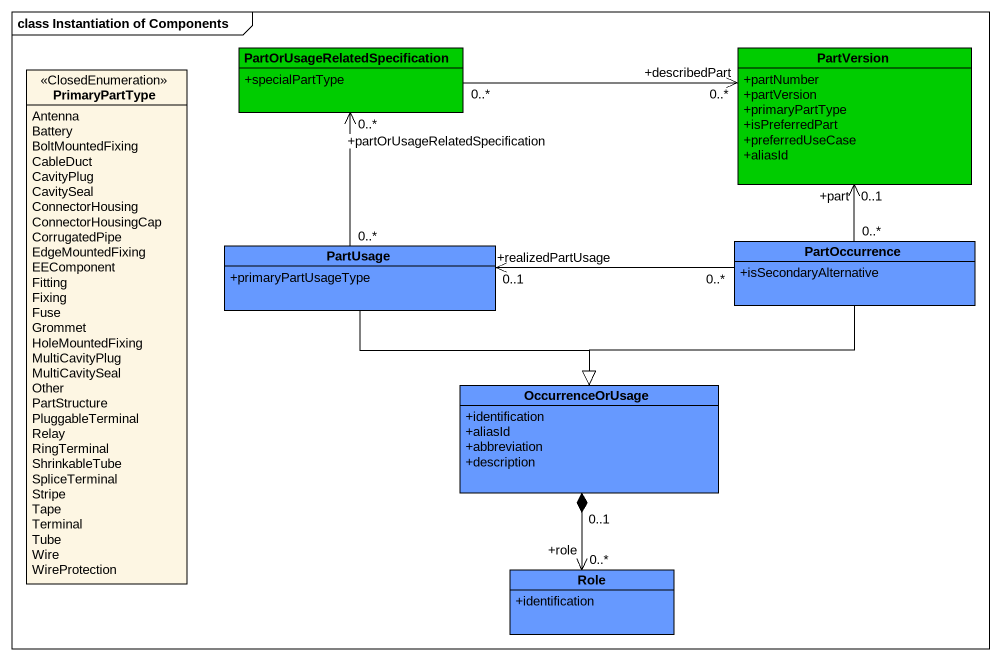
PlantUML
@startuml
mainframe class Instantiation of Components
hide circle
hide empty members
skinparam classAttributeIconSize 0
enum PrimaryPartType <<ClosedEnumeration>> {
  Antenna
  Battery
  BoltMountedFixing
  CableDuct
  CavityPlug
  CavitySeal
  ConnectorHousing
  ConnectorHousingCap
  CorrugatedPipe
  EdgeMountedFixing
  EEComponent
  Fitting
  Fixing
  Fuse
  Grommet
  HoleMountedFixing
  MultiCavityPlug
  MultiCavitySeal
  Other
  PartStructure
  PluggableTerminal
  Relay
  RingTerminal
  ShrinkableTube
  SpliceTerminal
  Stripe
  Tape
  Terminal
  Tube
  Wire
  WireProtection
}
class "PartOrUsageRelatedSpecification" as PartOrUsageRelatedSpecificat #00CC00 {
  +specialPartType
}
class PartVersion #00CC00 {
  +partNumber
  +partVersion
  +primaryPartType
  +isPreferredPart
  +preferredUseCase
  +aliasId
}
class PartUsage #6699FF {
  +primaryPartUsageType
}
class PartOccurrence #6699FF {
  +isSecondaryAlternative
}
class OccurrenceOrUsage #6699FF {
  +identification
  +aliasId
  +abbreviation
  +description
}
class Role #6699FF {
  +identification
}
PartOrUsageRelatedSpecificat "0..*" -right-> "+describedPart\n0..*" PartVersion
PartUsage "0..*" -up-> "+partOrUsageRelatedSpecification\n0..*" PartOrUsageRelatedSpecificat
PartUsage --|> OccurrenceOrUsage
PartOccurrence "0..*" -up-> "+part\n0..1" PartVersion
PartOccurrence "0..*" -left-> "+realizedPartUsage\n0..1" PartUsage
PartOccurrence --|> OccurrenceOrUsage
OccurrenceOrUsage "0..1" *--> "+role\n0..*" Role
@enduml
